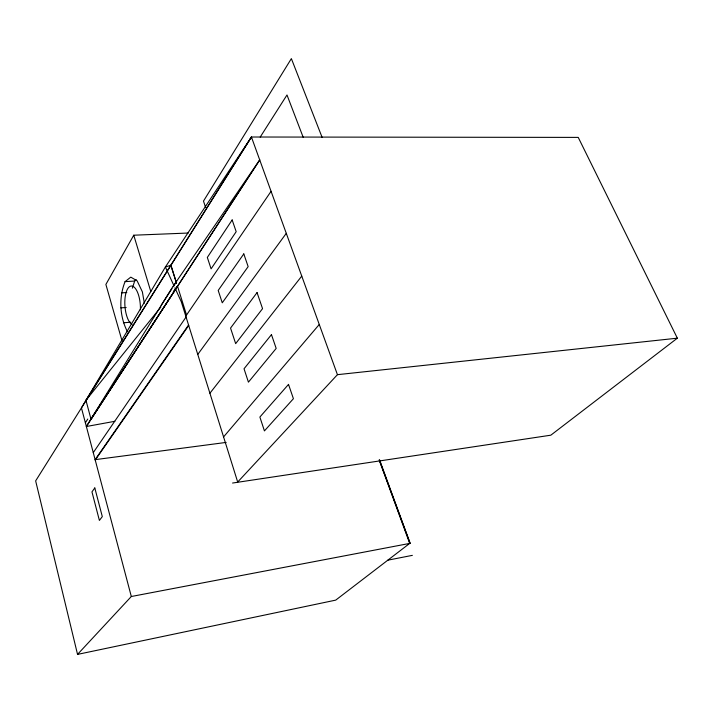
<?xml version="1.0" encoding="UTF-8"?>
<svg xmlns="http://www.w3.org/2000/svg" width="713" height="713" viewBox="0 0 713 713"><rect width="100%" height="100%" fill="white"/><g stroke="black" fill="none" stroke-linecap="round" stroke-linejoin="round"><path stroke-width="1.07" d="M127.484 331.812C119.561 316.545 118.679 297.588 125.078 281.626L130.782 277.134L137.119 280.806L142.377 291.858L144.329 303.194M132.351 288.186L134.677 281.056L136.326 279.781M188.232 233.035L133.759 235.21L105.88 284.434L122.092 341.064M114.855 421.303L86.362 426.508L171.931 288.052L259.719 159.917L91.219 419.021M186.548 315.03L177.537 286.287L90.961 419.057L85.961 400.314L251.422 137.012L578.234 137.395L677.35 338.176L550.828 435.188L232.554 483.04M174.917 287.82L181.271 301.706L237.687 482.033L337.436 374.673L251.422 137.012L35.65 480.883L77.539 654.391L335.725 600.123L409.69 543.413L379.147 459.921M260.2 137.092L286.991 94.972L303.159 137.217M85.373 422.764L87.779 419.039M161.174 305.351L172.002 288.578M173.206 286.715L176.218 282.054M86.362 426.508L259.719 159.917M251.422 137.012L165.389 267.001L81.442 407.907L131.317 596.505L77.539 654.391M185.79 316.135L271.074 191.316M93.269 452.621L186.066 317.027M188.562 325.012L95.123 459.662L226.164 442.416M95.23 460.063L188.704 325.476M197.768 354.432L286.287 233.329M209.907 393.228L301.759 276.091M85.961 400.314L160.888 307.018M173.375 291.465L177.537 286.287M223.57 436.917L319.272 324.468M387.819 560.177L412.364 555.356M131.317 596.505L410.118 543.333L379.592 459.921M337.436 374.673L677.35 338.176M123.394 322.775L130.8 322.214M120.889 307.864L126.174 307.49M121.495 292.874L126.789 292.535M125.078 281.626L134.677 281.056M174.008 285.842L165.389 267.001L170.951 265.254L176.548 283.132M322.124 137.404L291.367 58.609L203.49 201.093L205.602 207.43M379.432 460.322L410.118 543.333M170.808 265.307L176.53 283.141M133.759 235.21L150.817 291.599M132.137 324.504A19.509 7.709 86 0 1 124.828 301.305A19.509 7.709 86 0 1 133.188 286.474A19.509 7.709 86 0 1 140.416 309.816M232.162 219.952L207.331 257.429L211.084 268.854L236.181 231.689L232.162 219.952M243.793 253.899L218.196 290.441L222.26 302.811L248.151 266.626L243.793 253.899M94.802 487.95L91.959 491.881L99.392 520.419L102.307 516.622L94.802 487.95M257.054 292.597L230.549 328.069L235.664 343.648L262.553 308.64L257.054 292.597M271.457 334.629L244.033 368.773L248.427 382.15L276.181 348.416L271.457 334.629M288.515 384.396L259.88 417.043L264.425 430.902L293.417 398.701L288.515 384.396"/></g></svg>
